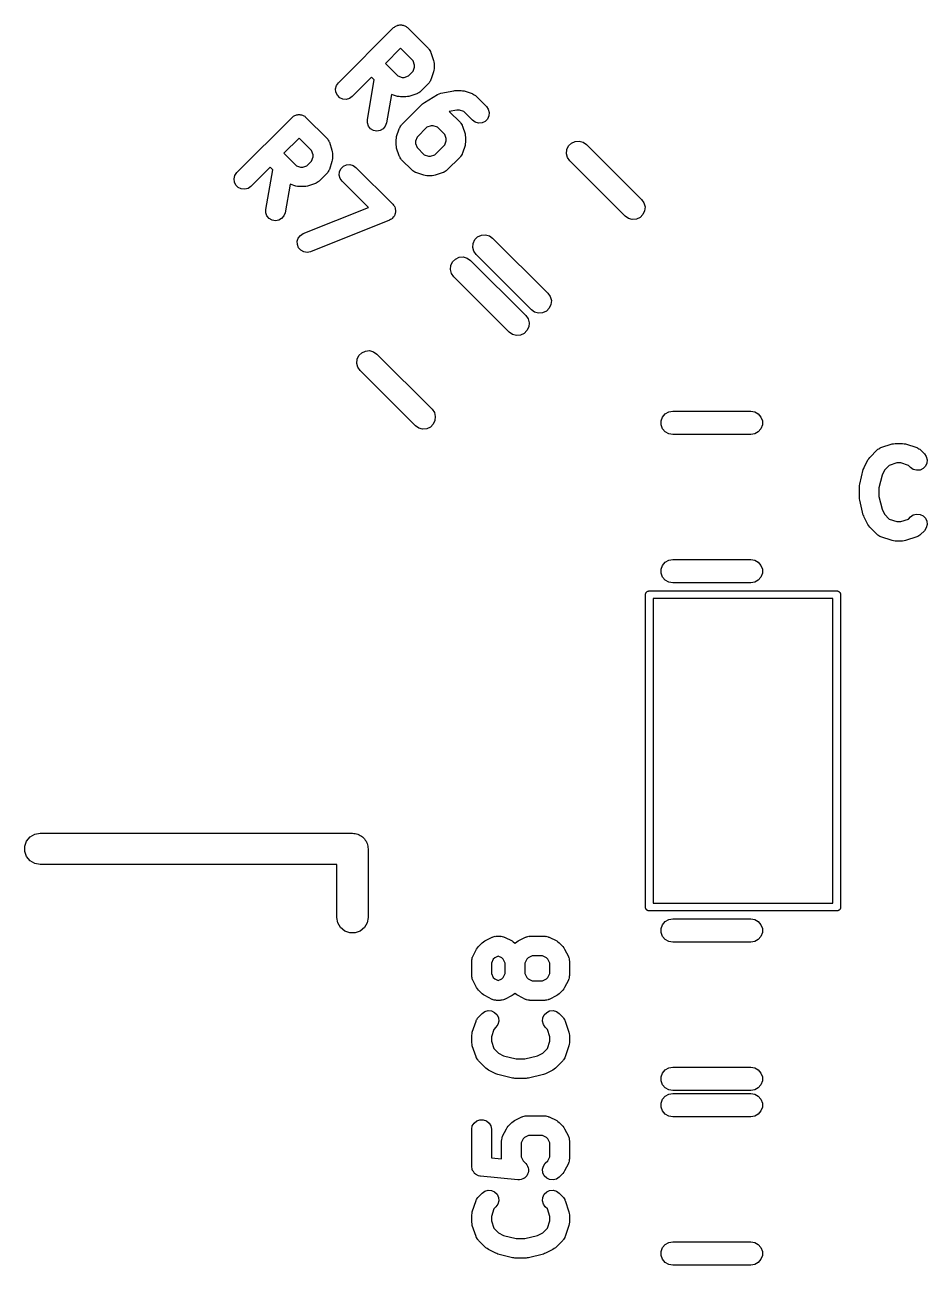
# Model space of a CAD drawing. Extents: x 133.5 to 186.6, y -127.2 to -72.7.
# Drawn here: x 151.3 to 157.08, y -100.63 to -92.68 of the extents above; entities that cross this region are included whole.
import ezdxf

# ---------------------------------------------------------------- set-up
doc = ezdxf.new("R2010")
doc.units = 0
doc.header["$MEASUREMENT"] = 0
doc.layers.add('BLACK', color=7, linetype='CONTINUOUS')

msp = doc.modelspace()

# ---------------------------------------------------------------- linework, layer by layer
at = {"layer": 'Black'}
for p, q in [((153.672, -92.6942), (153.677, -92.6919)), ((153.677, -92.6919), (153.681, -92.6888)), ((153.681, -92.6888), (153.687, -92.6874)), ((153.687, -92.6874), (153.691, -92.6851)), ((153.691, -92.6851), (153.697, -92.6846)), ((153.697, -92.6846), (153.702, -92.6832)), ((153.702, -92.6832), (153.708, -92.6836)), ((153.708, -92.6836), (153.713, -92.6832)), ((153.713, -92.6832), (153.718, -92.6846)), ((153.718, -92.6846), (153.724, -92.6851)), ((153.724, -92.6851), (153.729, -92.6874)), ((153.729, -92.6874), (153.734, -92.6888)), ((153.734, -92.6888), (153.739, -92.6919)), ((153.739, -92.6919), (153.744, -92.6942)), ((153.31, -93.0548), (153.663, -92.7012)), ((153.663, -92.7012), (153.668, -92.6981)), ((153.668, -92.6981), (153.672, -92.6942)), ((153.744, -92.6942), (153.747, -92.6981)), ((153.747, -92.6981), (153.752, -92.7012)), ((153.752, -92.7012), (153.887, -92.8359)), ((153.708, -92.8338), (153.611, -92.9306)), ((153.788, -92.9139), (153.708, -92.8338)), ((153.887, -92.8359), (153.889, -92.8389)), ((153.889, -92.8389), (153.891, -92.8413)), ((153.891, -92.8413), (153.895, -92.8477)), ((153.895, -92.8477), (153.899, -92.8537)), ((153.611, -92.9306), (153.691, -93.0107)), ((153.797, -92.9408), (153.788, -92.9139)), ((153.899, -92.8537), (153.9, -92.8572)), ((153.9, -92.8572), (153.902, -92.8604)), ((153.902, -92.8604), (153.918, -92.9109)), ((153.918, -92.9109), (153.92, -92.9208)), ((153.92, -92.9208), (153.922, -92.9306)), ((153.922, -92.9306), (153.922, -92.9643)), ((153.758, -93.0107), (153.788, -92.981)), ((153.788, -92.981), (153.797, -92.9542)), ((153.797, -92.9542), (153.797, -92.9408)), ((153.918, -92.9841), (153.902, -93.0346)), ((153.92, -92.9741), (153.918, -92.9841)), ((153.922, -92.9643), (153.92, -92.9741)), ((153.292, -93.0935), (153.297, -93.0726)), ((153.297, -93.0726), (153.31, -93.0548)), ((153.522, -93.019), (153.398, -93.1432)), ((153.495, -93.2902), (153.539, -93.036)), ((153.539, -93.036), (153.522, -93.019)), ((153.691, -93.0107), (153.718, -93.0196)), ((153.718, -93.0196), (153.731, -93.0196)), ((153.731, -93.0196), (153.758, -93.0107)), ((153.887, -93.059), (153.836, -93.1095)), ((153.889, -93.056), (153.887, -93.059)), ((153.891, -93.0537), (153.889, -93.056)), ((153.895, -93.0472), (153.891, -93.0537)), ((153.899, -93.0412), (153.895, -93.0472)), ((153.9, -93.0377), (153.899, -93.0412)), ((153.902, -93.0346), (153.9, -93.0377)), ((153.294, -93.1152), (153.292, -93.0935)), ((153.303, -93.1348), (153.294, -93.1152)), ((153.318, -93.1502), (153.303, -93.1348)), ((153.338, -93.1594), (153.318, -93.1502)), ((153.36, -93.1612), (153.338, -93.1594)), ((153.381, -93.1556), (153.36, -93.1612)), ((153.398, -93.1432), (153.381, -93.1556)), ((153.65, -93.1288), (153.618, -93.3119)), ((153.688, -93.1414), (153.65, -93.1288)), ((153.698, -93.1429), (153.688, -93.1414)), ((153.708, -93.1446), (153.698, -93.1429)), ((153.741, -93.1446), (153.708, -93.1446)), ((153.751, -93.1429), (153.741, -93.1446)), ((153.761, -93.1414), (153.751, -93.1429)), ((153.812, -93.1246), (153.761, -93.1414)), ((153.815, -93.1229), (153.812, -93.1246)), ((153.818, -93.122), (153.815, -93.1229)), ((153.824, -93.1178), (153.818, -93.122)), ((153.831, -93.1143), (153.824, -93.1178)), ((153.833, -93.1116), (153.831, -93.1143)), ((153.836, -93.1095), (153.833, -93.1116)), ((153.861, -93.1801), (153.945, -93.1296)), ((153.945, -93.1296), (153.955, -93.1258)), ((153.955, -93.1258), (153.965, -93.1219)), ((153.965, -93.1219), (154.049, -93.105)), ((154.049, -93.105), (154.055, -93.1049)), ((154.055, -93.1049), (154.061, -93.1038)), ((154.061, -93.1038), (154.095, -93.1038)), ((154.095, -93.1038), (154.105, -93.1056)), ((154.105, -93.1056), (154.115, -93.107)), ((154.115, -93.107), (154.165, -93.1239)), ((154.165, -93.1239), (154.168, -93.1256)), ((154.168, -93.1256), (154.172, -93.1265)), ((154.172, -93.1265), (154.178, -93.1307)), ((154.178, -93.1307), (154.184, -93.1342)), ((154.184, -93.1342), (154.187, -93.1369)), ((154.187, -93.1369), (154.19, -93.139)), ((154.19, -93.139), (154.257, -93.2063)), ((153.714, -93.3242), (153.849, -93.1895)), ((153.849, -93.1895), (153.855, -93.1851)), ((153.855, -93.1851), (153.861, -93.1801)), ((154.067, -93.2288), (154.019, -93.2385)), ((154.019, -93.2385), (154.021, -93.24)), ((154.021, -93.24), (154.089, -93.3073)), ((154.085, -93.2288), (154.067, -93.2288)), ((154.112, -93.2378), (154.085, -93.2288)), ((154.169, -93.2947), (154.112, -93.2378)), ((154.257, -93.2063), (154.269, -93.2241)), ((154.269, -93.2241), (154.275, -93.2451)), ((154.275, -93.2451), (154.273, -93.2667)), ((152.66, -93.6298), (153.013, -93.2762)), ((153.013, -93.2762), (153.018, -93.2731)), ((153.018, -93.2731), (153.022, -93.2692)), ((153.022, -93.2692), (153.027, -93.2669)), ((153.027, -93.2669), (153.031, -93.2638)), ((153.031, -93.2638), (153.037, -93.2624)), ((153.037, -93.2624), (153.041, -93.2601)), ((153.041, -93.2601), (153.047, -93.2596)), ((153.047, -93.2596), (153.052, -93.2582)), ((153.052, -93.2582), (153.058, -93.2586)), ((153.058, -93.2586), (153.063, -93.2582)), ((153.063, -93.2582), (153.068, -93.2596)), ((153.068, -93.2596), (153.074, -93.2601)), ((153.074, -93.2601), (153.079, -93.2624)), ((153.079, -93.2624), (153.084, -93.2638)), ((153.084, -93.2638), (153.089, -93.2669)), ((153.089, -93.2669), (153.094, -93.2692)), ((153.094, -93.2692), (153.097, -93.2731)), ((153.097, -93.2731), (153.102, -93.2762)), ((153.102, -93.2762), (153.237, -93.4109)), ((153.495, -93.3119), (153.495, -93.2902)), ((153.502, -93.3323), (153.495, -93.3119)), ((153.618, -93.3119), (153.61, -93.3323)), ((153.709, -93.3295), (153.712, -93.3271)), ((153.712, -93.3271), (153.714, -93.3242)), ((154.089, -93.3073), (154.091, -93.3103)), ((154.091, -93.3103), (154.093, -93.3127)), ((154.093, -93.3127), (154.097, -93.3191)), ((154.097, -93.3191), (154.101, -93.3251)), ((154.101, -93.3251), (154.102, -93.3286)), ((154.186, -93.3072), (154.169, -93.2947)), ((154.207, -93.3128), (154.186, -93.3072)), ((154.229, -93.3109), (154.207, -93.3128)), ((154.249, -93.3017), (154.229, -93.3109)), ((154.264, -93.2864), (154.249, -93.3017)), ((154.273, -93.2667), (154.264, -93.2864)), ((153.516, -93.3489), (153.502, -93.3323)), ((153.535, -93.3597), (153.516, -93.3489)), ((153.556, -93.3635), (153.535, -93.3597)), ((153.578, -93.3597), (153.556, -93.3635)), ((153.596, -93.3489), (153.578, -93.3597)), ((153.61, -93.3323), (153.596, -93.3489)), ((153.681, -93.409), (153.682, -93.3991)), ((153.682, -93.3991), (153.699, -93.3486)), ((153.699, -93.3486), (153.701, -93.3454)), ((153.701, -93.3454), (153.702, -93.3419)), ((153.702, -93.3419), (153.706, -93.3359)), ((153.706, -93.3359), (153.709, -93.3295)), ((153.813, -93.4021), (153.804, -93.429)), ((153.876, -93.3388), (153.813, -93.4021)), ((153.903, -93.3298), (153.876, -93.3388)), ((153.916, -93.3298), (153.903, -93.3298)), ((153.943, -93.3388), (153.916, -93.3298)), ((153.99, -93.3853), (153.943, -93.3388)), ((153.999, -93.4122), (153.99, -93.3853)), ((154.102, -93.3286), (154.104, -93.3318)), ((154.104, -93.3318), (154.121, -93.3823)), ((154.121, -93.3823), (154.122, -93.3922)), ((154.122, -93.3922), (154.124, -93.402)), ((154.124, -93.402), (154.124, -93.4357)), ((153.058, -93.4088), (152.961, -93.5056)), ((153.138, -93.4889), (153.058, -93.4088)), ((153.237, -93.4109), (153.239, -93.4139)), ((153.239, -93.4139), (153.241, -93.4163)), ((153.241, -93.4163), (153.245, -93.4227)), ((153.245, -93.4227), (153.249, -93.4287)), ((153.249, -93.4287), (153.25, -93.4322)), ((153.25, -93.4322), (153.252, -93.4354)), ((153.252, -93.4354), (153.268, -93.4859)), ((153.268, -93.4859), (153.27, -93.4958)), ((153.679, -93.4189), (153.681, -93.409)), ((153.679, -93.4525), (153.679, -93.4189)), ((153.681, -93.4624), (153.679, -93.4525)), ((153.682, -93.4723), (153.681, -93.4624)), ((153.699, -93.5228), (153.682, -93.4723)), ((153.804, -93.429), (153.804, -93.4424)), ((153.804, -93.4424), (153.813, -93.4693)), ((153.813, -93.4693), (153.859, -93.5158)), ((153.926, -93.5158), (153.99, -93.4524)), ((153.99, -93.4524), (153.999, -93.4256)), ((153.999, -93.4256), (153.999, -93.4122)), ((154.121, -93.4555), (154.104, -93.506)), ((154.122, -93.4456), (154.121, -93.4555)), ((154.124, -93.4357), (154.122, -93.4456)), ((154.77, -93.5085), (154.772, -93.4826)), ((154.772, -93.4826), (154.783, -93.459)), ((154.783, -93.459), (154.801, -93.4406)), ((154.801, -93.4406), (154.825, -93.4295)), ((154.825, -93.4295), (154.851, -93.4273)), ((154.851, -93.4273), (154.876, -93.434)), ((154.876, -93.434), (154.897, -93.449)), ((154.897, -93.449), (155.251, -93.8025)), ((152.961, -93.5056), (153.041, -93.5857)), ((153.108, -93.5857), (153.138, -93.556)), ((153.147, -93.5158), (153.138, -93.4889)), ((153.138, -93.556), (153.147, -93.5292)), ((153.147, -93.5292), (153.147, -93.5158)), ((153.268, -93.5591), (153.252, -93.6096)), ((153.27, -93.5491), (153.268, -93.5591)), ((153.27, -93.4958), (153.272, -93.5056)), ((153.272, -93.5393), (153.27, -93.5491)), ((153.272, -93.5056), (153.272, -93.5393)), ((153.701, -93.526), (153.699, -93.5228)), ((153.702, -93.5295), (153.701, -93.526)), ((153.706, -93.5355), (153.702, -93.5295)), ((153.709, -93.5419), (153.706, -93.5355)), ((153.712, -93.5443), (153.709, -93.5419)), ((153.714, -93.5472), (153.712, -93.5443)), ((153.781, -93.6146), (153.714, -93.5472)), ((153.859, -93.5158), (153.886, -93.5247)), ((153.886, -93.5247), (153.9, -93.5247)), ((153.9, -93.5247), (153.926, -93.5158)), ((154.089, -93.5304), (154.004, -93.6146)), ((154.091, -93.5275), (154.089, -93.5304)), ((154.093, -93.5251), (154.091, -93.5275)), ((154.097, -93.5186), (154.093, -93.5251)), ((154.101, -93.5126), (154.097, -93.5186)), ((154.102, -93.5091), (154.101, -93.5126)), ((154.104, -93.506), (154.102, -93.5091)), ((154.776, -93.5337), (154.77, -93.5085)), ((154.791, -93.555), (154.776, -93.5337)), ((155.145, -93.9086), (154.791, -93.555)), ((152.647, -93.6476), (152.66, -93.6298)), ((152.872, -93.594), (152.748, -93.7182)), ((152.845, -93.8652), (152.889, -93.611)), ((152.889, -93.611), (152.872, -93.594)), ((153.041, -93.5857), (153.068, -93.5946)), ((153.068, -93.5946), (153.081, -93.5946)), ((153.081, -93.5946), (153.108, -93.5857)), ((153.237, -93.634), (153.186, -93.6845)), ((153.239, -93.631), (153.237, -93.634)), ((153.241, -93.6287), (153.239, -93.631)), ((153.245, -93.6222), (153.241, -93.6287)), ((153.249, -93.6162), (153.245, -93.6222)), ((153.25, -93.6127), (153.249, -93.6162)), ((153.252, -93.6096), (153.25, -93.6127)), ((153.315, -93.6458), (153.317, -93.6241)), ((153.317, -93.6241), (153.326, -93.6045)), ((153.326, -93.6045), (153.342, -93.5891)), ((153.342, -93.5891), (153.361, -93.5799)), ((153.361, -93.5799), (153.383, -93.5781)), ((153.383, -93.5781), (153.404, -93.5837)), ((153.404, -93.5837), (153.422, -93.5961)), ((153.422, -93.5961), (153.657, -93.8318)), ((153.784, -93.6166), (153.781, -93.6146)), ((153.787, -93.6193), (153.784, -93.6166)), ((153.793, -93.6228), (153.787, -93.6193)), ((153.799, -93.627), (153.793, -93.6228)), ((153.803, -93.628), (153.799, -93.627)), ((153.806, -93.6297), (153.803, -93.628)), ((153.856, -93.6465), (153.806, -93.6297)), ((153.98, -93.6297), (153.929, -93.6465)), ((153.983, -93.628), (153.98, -93.6297)), ((153.987, -93.627), (153.983, -93.628)), ((153.993, -93.6228), (153.987, -93.627)), ((153.999, -93.6193), (153.993, -93.6228)), ((154.001, -93.6166), (153.999, -93.6193)), ((154.004, -93.6146), (154.001, -93.6166)), ((152.642, -93.6685), (152.647, -93.6476)), ((152.644, -93.6902), (152.642, -93.6685)), ((152.653, -93.7098), (152.644, -93.6902)), ((152.668, -93.7252), (152.653, -93.7098)), ((152.748, -93.7182), (152.731, -93.7306)), ((153, -93.7038), (152.968, -93.8869)), ((153.038, -93.7164), (153, -93.7038)), ((153.048, -93.7179), (153.038, -93.7164)), ((153.058, -93.7196), (153.048, -93.7179)), ((153.091, -93.7196), (153.058, -93.7196)), ((153.101, -93.7179), (153.091, -93.7196)), ((153.111, -93.7164), (153.101, -93.7179)), ((153.162, -93.6996), (153.111, -93.7164)), ((153.165, -93.6979), (153.162, -93.6996)), ((153.168, -93.697), (153.165, -93.6979)), ((153.174, -93.6928), (153.168, -93.697)), ((153.181, -93.6893), (153.174, -93.6928)), ((153.183, -93.6866), (153.181, -93.6893)), ((153.186, -93.6845), (153.183, -93.6866)), ((153.321, -93.6667), (153.315, -93.6458)), ((153.333, -93.6845), (153.321, -93.6667)), ((153.502, -93.8532), (153.333, -93.6845)), ((153.866, -93.648), (153.856, -93.6465)), ((153.876, -93.6497), (153.866, -93.648)), ((153.91, -93.6497), (153.876, -93.6497)), ((153.92, -93.648), (153.91, -93.6497)), ((153.929, -93.6465), (153.92, -93.648)), ((152.688, -93.7344), (152.668, -93.7252)), ((152.71, -93.7362), (152.688, -93.7344)), ((152.731, -93.7306), (152.71, -93.7362)), ((155.251, -93.8025), (155.266, -93.8238)), ((152.845, -93.8869), (152.845, -93.8652)), ((153.085, -94.02), (153.502, -93.8532)), ((153.657, -93.8318), (153.662, -93.8377)), ((153.662, -93.8377), (153.666, -93.8431)), ((153.666, -93.8431), (153.668, -93.8465)), ((153.668, -93.8465), (153.67, -93.8496)), ((153.67, -93.8496), (153.672, -93.8566)), ((153.672, -93.8566), (153.674, -93.8632)), ((153.674, -93.8632), (153.675, -93.867)), ((153.675, -93.867), (153.676, -93.8706)), ((153.676, -93.8706), (153.675, -93.8777)), ((153.675, -93.8777), (153.675, -93.8849)), ((155.27, -93.875), (155.259, -93.8986)), ((155.266, -93.8238), (155.273, -93.849)), ((155.273, -93.849), (155.27, -93.875)), ((152.852, -93.9073), (152.845, -93.8869)), ((152.866, -93.9239), (152.852, -93.9073)), ((152.885, -93.9347), (152.866, -93.9239)), ((152.906, -93.9385), (152.885, -93.9347)), ((152.928, -93.9347), (152.906, -93.9385)), ((152.946, -93.9239), (152.928, -93.9347)), ((152.96, -93.9073), (152.946, -93.9239)), ((152.968, -93.8869), (152.96, -93.9073)), ((153.636, -93.934), (153.131, -94.1361)), ((153.643, -93.9303), (153.636, -93.934)), ((153.649, -93.9272), (153.643, -93.9303)), ((153.652, -93.9246), (153.649, -93.9272)), ((153.655, -93.9226), (153.652, -93.9246)), ((153.659, -93.9169), (153.655, -93.9226)), ((153.664, -93.9119), (153.659, -93.9169)), ((153.666, -93.9085), (153.664, -93.9119)), ((153.668, -93.9055), (153.666, -93.9085)), ((153.671, -93.8987), (153.668, -93.9055)), ((153.674, -93.8922), (153.671, -93.8987)), ((153.675, -93.8849), (153.674, -93.8885)), ((153.674, -93.8885), (153.674, -93.8922)), ((155.166, -93.9235), (155.145, -93.9086)), ((155.191, -93.9303), (155.166, -93.9235)), ((155.217, -93.928), (155.191, -93.9303)), ((155.241, -93.917), (155.217, -93.928)), ((155.259, -93.8986), (155.241, -93.917)), ((153.053, -94.0485), (153.067, -94.0315)), ((153.067, -94.0315), (153.085, -94.02)), ((154.183, -94.059), (154.201, -94.0406)), ((154.201, -94.0406), (154.225, -94.0295)), ((154.225, -94.0295), (154.251, -94.0273)), ((154.251, -94.0273), (154.276, -94.034)), ((154.276, -94.034), (154.297, -94.049)), ((153.046, -94.0691), (153.053, -94.0485)), ((153.047, -94.0908), (153.046, -94.0691)), ((153.055, -94.111), (153.047, -94.0908)), ((153.07, -94.1272), (153.055, -94.111)), ((154.17, -94.1085), (154.172, -94.0826)), ((154.176, -94.1337), (154.17, -94.1085)), ((154.172, -94.0826), (154.183, -94.059)), ((154.297, -94.049), (154.651, -94.4025)), ((153.089, -94.1374), (153.07, -94.1272)), ((153.11, -94.1405), (153.089, -94.1374)), ((153.131, -94.1361), (153.11, -94.1405)), ((154.03, -94.225), (154.041, -94.2014)), ((154.041, -94.2014), (154.059, -94.183)), ((154.059, -94.183), (154.083, -94.172)), ((154.083, -94.172), (154.109, -94.1697)), ((154.109, -94.1697), (154.134, -94.1765)), ((154.134, -94.1765), (154.155, -94.1914)), ((154.155, -94.1914), (154.509, -94.545)), ((154.191, -94.155), (154.176, -94.1337)), ((154.545, -94.5086), (154.191, -94.155)), ((154.027, -94.251), (154.03, -94.225)), ((154.034, -94.2762), (154.027, -94.251)), ((154.049, -94.2975), (154.034, -94.2762)), ((154.403, -94.651), (154.049, -94.2975)), ((154.651, -94.4025), (154.666, -94.4239)), ((154.666, -94.4239), (154.673, -94.449)), ((154.566, -94.5235), (154.545, -94.5086)), ((154.641, -94.517), (154.617, -94.528)), ((154.659, -94.4986), (154.641, -94.517)), ((154.67, -94.475), (154.659, -94.4986)), ((154.673, -94.449), (154.67, -94.475)), ((154.509, -94.545), (154.524, -94.5663)), ((154.524, -94.5663), (154.53, -94.5915)), ((154.53, -94.5915), (154.528, -94.6174)), ((154.591, -94.5303), (154.566, -94.5235)), ((154.617, -94.528), (154.591, -94.5303)), ((154.424, -94.666), (154.403, -94.651)), ((154.449, -94.6727), (154.424, -94.666)), ((154.475, -94.6705), (154.449, -94.6727)), ((154.499, -94.6594), (154.475, -94.6705)), ((154.517, -94.641), (154.499, -94.6594)), ((154.528, -94.6174), (154.517, -94.641)), ((153.427, -94.851), (153.43, -94.825)), ((153.43, -94.825), (153.441, -94.8014)), ((153.441, -94.8014), (153.459, -94.783)), ((153.459, -94.783), (153.483, -94.772)), ((153.483, -94.772), (153.509, -94.7697)), ((153.509, -94.7697), (153.534, -94.7765)), ((153.534, -94.7765), (153.555, -94.7914)), ((153.555, -94.7914), (153.909, -95.145)), ((153.434, -94.8761), (153.427, -94.851)), ((153.449, -94.8975), (153.434, -94.8761)), ((153.803, -95.251), (153.449, -94.8975)), ((153.909, -95.145), (153.924, -95.1663)), ((153.928, -95.2174), (153.917, -95.241)), ((153.924, -95.1663), (153.93, -95.1915)), ((153.93, -95.1915), (153.928, -95.2174)), ((155.376, -95.2192), (155.385, -95.1947)), ((155.376, -95.2452), (155.376, -95.2192)), ((155.385, -95.1947), (155.402, -95.1747)), ((155.402, -95.1747), (155.424, -95.1617)), ((155.424, -95.1617), (155.45, -95.1572)), ((155.45, -95.1572), (155.95, -95.1572)), ((155.95, -95.1572), (155.976, -95.1617)), ((155.976, -95.1617), (155.998, -95.1747)), ((155.998, -95.1747), (156.015, -95.1947)), ((156.015, -95.1947), (156.024, -95.2192)), ((156.024, -95.2192), (156.024, -95.2452)), ((153.824, -95.266), (153.803, -95.251)), ((153.849, -95.2727), (153.824, -95.266)), ((153.875, -95.2705), (153.849, -95.2727)), ((153.899, -95.2594), (153.875, -95.2705)), ((153.917, -95.241), (153.899, -95.2594)), ((155.385, -95.2697), (155.376, -95.2452)), ((155.402, -95.2897), (155.385, -95.2697)), ((155.424, -95.3027), (155.402, -95.2897)), ((155.45, -95.3072), (155.424, -95.3027)), ((155.95, -95.3072), (155.45, -95.3072)), ((155.976, -95.3027), (155.95, -95.3072)), ((155.998, -95.2897), (155.976, -95.3027)), ((156.015, -95.2697), (155.998, -95.2897)), ((156.024, -95.2452), (156.015, -95.2697)), ((156.776, -95.3934), (156.779, -95.3924)), ((156.779, -95.3924), (156.783, -95.3907)), ((156.783, -95.3907), (156.854, -95.3669)), ((156.854, -95.3669), (156.864, -95.3654)), ((156.864, -95.3654), (156.874, -95.3637)), ((156.874, -95.3637), (156.921, -95.3637)), ((156.921, -95.3637), (156.931, -95.3654)), ((156.931, -95.3654), (156.941, -95.3669)), ((156.941, -95.3669), (157.013, -95.3907)), ((157.013, -95.3907), (157.016, -95.3924)), ((157.016, -95.3924), (157.019, -95.3934)), ((156.675, -95.5173), (156.699, -95.4697)), ((156.699, -95.4697), (156.705, -95.4616)), ((156.705, -95.4616), (156.711, -95.4534)), ((156.711, -95.4534), (156.758, -95.4058)), ((156.758, -95.4058), (156.761, -95.4037)), ((156.761, -95.4037), (156.764, -95.401)), ((156.764, -95.401), (156.77, -95.3976)), ((156.77, -95.3976), (156.776, -95.3934)), ((157.019, -95.3934), (157.025, -95.3976)), ((157.025, -95.3976), (157.032, -95.401)), ((157.032, -95.401), (157.034, -95.4037)), ((157.034, -95.4037), (157.037, -95.4058)), ((157.037, -95.4058), (157.061, -95.4296)), ((157.061, -95.4296), (157.073, -95.4474)), ((157.073, -95.4474), (157.079, -95.4684)), ((157.079, -95.4684), (157.077, -95.49)), ((156.647, -95.6253), (156.67, -95.5301)), ((156.67, -95.5301), (156.673, -95.5238)), ((156.673, -95.5238), (156.675, -95.5173)), ((156.806, -95.5346), (156.79, -95.5671)), ((156.836, -95.5046), (156.806, -95.5346)), ((156.884, -95.4887), (156.836, -95.5046)), ((156.911, -95.4887), (156.884, -95.4887)), ((156.959, -95.5046), (156.911, -95.4887)), ((156.972, -95.518), (156.959, -95.5046)), ((156.99, -95.5305), (156.972, -95.518)), ((157.011, -95.5361), (156.99, -95.5305)), ((157.033, -95.5342), (157.011, -95.5361)), ((157.053, -95.525), (157.033, -95.5342)), ((157.068, -95.5097), (157.053, -95.525)), ((157.077, -95.49), (157.068, -95.5097)), ((156.646, -95.6329), (156.647, -95.6253)), ((156.79, -95.5671), (156.77, -95.6482)), ((156.645, -95.6405), (156.646, -95.6329)), ((156.645, -95.7119), (156.645, -95.6405)), ((156.77, -95.6482), (156.77, -95.7042)), ((156.77, -95.7042), (156.79, -95.7853)), ((156.646, -95.7194), (156.645, -95.7119)), ((156.647, -95.7271), (156.646, -95.7194)), ((156.67, -95.8223), (156.647, -95.7271)), ((156.79, -95.7853), (156.806, -95.8177)), ((156.673, -95.8285), (156.67, -95.8223)), ((156.675, -95.8351), (156.673, -95.8285)), ((156.699, -95.8827), (156.675, -95.8351)), ((156.806, -95.8177), (156.836, -95.8478)), ((156.836, -95.8478), (156.884, -95.8637)), ((156.884, -95.8637), (156.911, -95.8637)), ((156.911, -95.8637), (156.959, -95.8478)), ((156.959, -95.8478), (156.972, -95.8344)), ((156.972, -95.8344), (156.99, -95.8219)), ((156.99, -95.8219), (157.011, -95.8163)), ((157.011, -95.8163), (157.033, -95.8182)), ((157.033, -95.8182), (157.053, -95.8274)), ((157.053, -95.8274), (157.068, -95.8427)), ((157.068, -95.8427), (157.077, -95.8624)), ((157.077, -95.8624), (157.079, -95.884)), ((156.705, -95.8908), (156.699, -95.8827)), ((156.711, -95.899), (156.705, -95.8908)), ((156.758, -95.9466), (156.711, -95.899)), ((156.761, -95.9486), (156.758, -95.9466)), ((156.764, -95.9513), (156.761, -95.9486)), ((157.034, -95.9486), (157.032, -95.9513)), ((157.037, -95.9466), (157.034, -95.9486)), ((157.061, -95.9228), (157.037, -95.9466)), ((157.073, -95.905), (157.061, -95.9228)), ((157.079, -95.884), (157.073, -95.905)), ((156.77, -95.9548), (156.764, -95.9513)), ((156.776, -95.959), (156.77, -95.9548)), ((156.779, -95.96), (156.776, -95.959)), ((156.783, -95.9617), (156.779, -95.96)), ((156.854, -95.9855), (156.783, -95.9617)), ((156.864, -95.987), (156.854, -95.9855)), ((156.874, -95.9887), (156.864, -95.987)), ((156.921, -95.9887), (156.874, -95.9887)), ((156.931, -95.987), (156.921, -95.9887)), ((156.941, -95.9855), (156.931, -95.987)), ((157.013, -95.9617), (156.941, -95.9855)), ((157.016, -95.96), (157.013, -95.9617)), ((157.019, -95.959), (157.016, -95.96)), ((157.025, -95.9548), (157.019, -95.959)), ((157.032, -95.9513), (157.025, -95.9548)), ((155.424, -96.1117), (155.45, -96.1072)), ((155.45, -96.1072), (155.95, -96.1072)), ((155.95, -96.1072), (155.976, -96.1117)), ((155.376, -96.1692), (155.385, -96.1447)), ((155.376, -96.1952), (155.376, -96.1692)), ((155.385, -96.1447), (155.402, -96.1247)), ((155.402, -96.1247), (155.424, -96.1117)), ((155.976, -96.1117), (155.998, -96.1247)), ((155.998, -96.1247), (156.015, -96.1447)), ((156.015, -96.1447), (156.024, -96.1692)), ((156.024, -96.1692), (156.024, -96.1952)), ((155.385, -96.2197), (155.376, -96.1952)), ((155.402, -96.2397), (155.385, -96.2197)), ((155.424, -96.2527), (155.402, -96.2397)), ((155.45, -96.2572), (155.424, -96.2527)), ((155.95, -96.2572), (155.45, -96.2572)), ((155.976, -96.2527), (155.95, -96.2572)), ((155.998, -96.2397), (155.976, -96.2527)), ((156.015, -96.2197), (155.998, -96.2397)), ((156.024, -96.1952), (156.015, -96.2197)), ((155.275, -96.3285), (155.276, -96.3264)), ((155.275, -96.3306), (155.275, -96.3285)), ((155.275, -96.3328), (155.275, -96.3306)), ((155.275, -98.3328), (155.275, -96.3328)), ((155.276, -96.3264), (155.277, -96.3242)), ((155.277, -96.3242), (155.278, -96.3224)), ((155.278, -96.3203), (155.28, -96.3186)), ((155.278, -96.3224), (155.278, -96.3203)), ((155.28, -96.3186), (155.281, -96.3167)), ((155.281, -96.3167), (155.283, -96.3153)), ((155.283, -96.3153), (155.284, -96.3136)), ((155.284, -96.3136), (155.286, -96.3126)), ((155.286, -96.3126), (155.287, -96.3111)), ((155.287, -96.3111), (155.29, -96.3104)), ((155.29, -96.3104), (155.291, -96.3093)), ((155.291, -96.3093), (155.294, -96.3089)), ((155.294, -96.3089), (155.296, -96.3082)), ((155.296, -96.3082), (155.298, -96.3082)), ((155.298, -96.3082), (155.3, -96.3078)), ((155.3, -96.3078), (156.5, -96.3078)), ((156.5, -96.3078), (156.502, -96.3082)), ((156.502, -96.3082), (156.504, -96.3082)), ((156.504, -96.3082), (156.506, -96.3089)), ((156.506, -96.3089), (156.509, -96.3093)), ((156.509, -96.3093), (156.51, -96.3104)), ((156.51, -96.3104), (156.512, -96.3111)), ((156.512, -96.3111), (156.514, -96.3126)), ((156.514, -96.3126), (156.516, -96.3136)), ((156.516, -96.3136), (156.517, -96.3153)), ((156.517, -96.3153), (156.519, -96.3167)), ((156.519, -96.3167), (156.52, -96.3186)), ((156.52, -96.3186), (156.522, -96.3203)), ((156.522, -96.3203), (156.522, -96.3224)), ((156.522, -96.3224), (156.523, -96.3242)), ((156.523, -96.3242), (156.524, -96.3264)), ((156.524, -96.3264), (156.525, -96.3285)), ((156.525, -96.3285), (156.525, -96.3306)), ((156.525, -96.3306), (156.525, -96.3328)), ((156.525, -96.3328), (156.525, -98.3328)), ((155.325, -96.3578), (155.325, -98.3078)), ((156.475, -96.3578), (155.325, -96.3578)), ((156.475, -98.3078), (156.475, -96.3578)), ((151.302, -97.9426), (151.313, -97.91)), ((151.313, -97.91), (151.336, -97.8834)), ((151.336, -97.8834), (151.366, -97.866)), ((151.366, -97.866), (151.4, -97.86)), ((151.4, -97.86), (153.4, -97.86)), ((153.4, -97.86), (153.409, -97.8615)), ((153.409, -97.8615), (153.417, -97.8615)), ((153.417, -97.8615), (153.426, -97.8645)), ((153.426, -97.8645), (153.434, -97.866)), ((153.434, -97.866), (153.442, -97.8704)), ((153.442, -97.8704), (153.45, -97.8734)), ((153.45, -97.8734), (153.457, -97.879)), ((153.457, -97.879), (153.464, -97.8834)), ((153.464, -97.8834), (153.47, -97.8901)), ((153.47, -97.8901), (153.477, -97.8957)), ((153.477, -97.8957), (153.481, -97.9033)), ((153.481, -97.9033), (153.487, -97.91)), ((153.487, -97.91), (153.49, -97.9182)), ((153.49, -97.9182), (153.494, -97.9258)), ((153.494, -97.9258), (153.495, -97.9344)), ((153.495, -97.9344), (153.498, -97.9426)), ((151.302, -97.9774), (151.302, -97.9426)), ((151.313, -98.01), (151.302, -97.9774)), ((151.336, -98.0366), (151.313, -98.01)), ((153.498, -97.9426), (153.498, -97.9514)), ((153.498, -97.9514), (153.5, -97.96)), ((153.5, -97.96), (153.5, -98.4)), ((151.366, -98.054), (151.336, -98.0366)), ((151.4, -98.06), (151.366, -98.054)), ((153.3, -98.06), (151.4, -98.06)), ((153.3, -98.4), (153.3, -98.06)), ((155.325, -98.3078), (156.475, -98.3078)), ((153.306, -98.4342), (153.3, -98.4)), ((153.5, -98.4), (153.494, -98.4342)), ((155.275, -98.335), (155.275, -98.3328)), ((155.275, -98.3371), (155.275, -98.335)), ((155.276, -98.3392), (155.275, -98.3371)), ((155.277, -98.3414), (155.276, -98.3392)), ((155.278, -98.3432), (155.277, -98.3414)), ((155.278, -98.3453), (155.278, -98.3432)), ((155.28, -98.347), (155.278, -98.3453)), ((155.281, -98.3489), (155.28, -98.347)), ((155.283, -98.3503), (155.281, -98.3489)), ((155.284, -98.352), (155.283, -98.3503)), ((155.286, -98.353), (155.284, -98.352)), ((155.287, -98.3545), (155.286, -98.353)), ((155.29, -98.3552), (155.287, -98.3545)), ((155.291, -98.3563), (155.29, -98.3552)), ((155.294, -98.3567), (155.291, -98.3563)), ((155.296, -98.3574), (155.294, -98.3567)), ((155.298, -98.3574), (155.296, -98.3574)), ((155.3, -98.3578), (155.298, -98.3574)), ((156.5, -98.3578), (155.3, -98.3578)), ((155.424, -98.4129), (155.45, -98.4084)), ((155.45, -98.4084), (155.95, -98.4084)), ((155.95, -98.4084), (155.976, -98.4129)), ((156.502, -98.3574), (156.5, -98.3578)), ((156.504, -98.3574), (156.502, -98.3574)), ((156.506, -98.3567), (156.504, -98.3574)), ((156.509, -98.3563), (156.506, -98.3567)), ((156.51, -98.3552), (156.509, -98.3563)), ((156.512, -98.3545), (156.51, -98.3552)), ((156.514, -98.353), (156.512, -98.3545)), ((156.516, -98.352), (156.514, -98.353)), ((156.517, -98.3503), (156.516, -98.352)), ((156.519, -98.3489), (156.517, -98.3503)), ((156.52, -98.347), (156.519, -98.3489)), ((156.522, -98.3453), (156.52, -98.347)), ((156.523, -98.3414), (156.522, -98.3432)), ((156.522, -98.3432), (156.522, -98.3453)), ((156.524, -98.3392), (156.523, -98.3414)), ((156.525, -98.3371), (156.524, -98.3392)), ((156.525, -98.3328), (156.525, -98.335)), ((156.525, -98.335), (156.525, -98.3371)), ((153.323, -98.4643), (153.306, -98.4342)), ((153.35, -98.4866), (153.323, -98.4643)), ((153.383, -98.4985), (153.35, -98.4866)), ((153.45, -98.4866), (153.417, -98.4985)), ((153.477, -98.4643), (153.45, -98.4866)), ((153.494, -98.4342), (153.477, -98.4643)), ((155.376, -98.4704), (155.385, -98.4459)), ((155.376, -98.4964), (155.376, -98.4704)), ((155.385, -98.4459), (155.402, -98.4259)), ((155.402, -98.4259), (155.424, -98.4129)), ((155.976, -98.4129), (155.998, -98.4259)), ((155.998, -98.4259), (156.015, -98.4459)), ((156.015, -98.4459), (156.024, -98.4704)), ((156.024, -98.4704), (156.024, -98.4964)), ((153.417, -98.4985), (153.383, -98.4985)), ((154.206, -98.5856), (154.23, -98.5618)), ((154.23, -98.5618), (154.238, -98.556)), ((154.238, -98.556), (154.246, -98.55)), ((154.246, -98.55), (154.293, -98.5262)), ((154.293, -98.5262), (154.297, -98.5252)), ((154.297, -98.5252), (154.3, -98.5234)), ((154.3, -98.5234), (154.307, -98.5221)), ((154.307, -98.5221), (154.314, -98.5201)), ((154.314, -98.5201), (154.318, -98.5203)), ((154.318, -98.5203), (154.321, -98.5196)), ((154.321, -98.5196), (154.345, -98.5196)), ((154.345, -98.5196), (154.349, -98.5203)), ((154.349, -98.5203), (154.352, -98.5201)), ((154.352, -98.5201), (154.359, -98.5221)), ((154.359, -98.5221), (154.367, -98.5234)), ((154.367, -98.5234), (154.37, -98.5252)), ((154.37, -98.5252), (154.373, -98.5262)), ((154.373, -98.5262), (154.421, -98.55)), ((154.421, -98.55), (154.429, -98.556)), ((154.429, -98.556), (154.437, -98.5618)), ((154.437, -98.5618), (154.44, -98.5652)), ((154.44, -98.5652), (154.444, -98.5618)), ((154.444, -98.5618), (154.452, -98.556)), ((154.452, -98.556), (154.46, -98.55)), ((154.46, -98.55), (154.508, -98.5262)), ((154.508, -98.5262), (154.511, -98.5252)), ((154.511, -98.5252), (154.514, -98.5234)), ((154.514, -98.5234), (154.522, -98.5221)), ((154.522, -98.5221), (154.529, -98.5201)), ((154.529, -98.5201), (154.532, -98.5203)), ((154.532, -98.5203), (154.536, -98.5196)), ((154.536, -98.5196), (154.631, -98.5196)), ((154.631, -98.5196), (154.635, -98.5203)), ((154.635, -98.5203), (154.638, -98.5201)), ((154.638, -98.5201), (154.645, -98.5221)), ((154.645, -98.5221), (154.652, -98.5234)), ((154.652, -98.5234), (154.655, -98.5252)), ((154.655, -98.5252), (154.659, -98.5262)), ((154.659, -98.5262), (154.707, -98.55)), ((154.707, -98.55), (154.715, -98.556)), ((154.715, -98.556), (154.723, -98.5618)), ((154.723, -98.5618), (154.747, -98.5856)), ((155.385, -98.5209), (155.376, -98.4964)), ((155.402, -98.5409), (155.385, -98.5209)), ((155.424, -98.5539), (155.402, -98.5409)), ((155.45, -98.5584), (155.424, -98.5539)), ((155.95, -98.5584), (155.45, -98.5584)), ((155.976, -98.5539), (155.95, -98.5584)), ((155.998, -98.5409), (155.976, -98.5539)), ((156.015, -98.5209), (155.998, -98.5409)), ((156.024, -98.4964), (156.015, -98.5209)), ((154.169, -98.6529), (154.17, -98.6494)), ((154.17, -98.6494), (154.194, -98.6018)), ((154.194, -98.6018), (154.2, -98.5938)), ((154.2, -98.5938), (154.206, -98.5856)), ((154.333, -98.6461), (154.311, -98.6573)), ((154.356, -98.6573), (154.333, -98.6461)), ((154.55, -98.6446), (154.525, -98.6573)), ((154.616, -98.6446), (154.55, -98.6446)), ((154.642, -98.6573), (154.616, -98.6446)), ((154.747, -98.5856), (154.752, -98.5938)), ((154.752, -98.5938), (154.758, -98.6018)), ((154.758, -98.6018), (154.782, -98.6494)), ((154.782, -98.6494), (154.783, -98.6529)), ((154.164, -98.6702), (154.166, -98.6632)), ((154.164, -98.6738), (154.164, -98.6702)), ((154.164, -98.6774), (154.164, -98.6738)), ((154.164, -98.7726), (154.164, -98.6774)), ((154.166, -98.6632), (154.167, -98.656)), ((154.167, -98.656), (154.169, -98.6529)), ((154.301, -98.6668), (154.289, -98.6921)), ((154.289, -98.6921), (154.289, -98.7579)), ((154.311, -98.6573), (154.301, -98.6668)), ((154.365, -98.6668), (154.356, -98.6573)), ((154.378, -98.6921), (154.365, -98.6668)), ((154.378, -98.7579), (154.378, -98.6921)), ((154.516, -98.6668), (154.503, -98.6921)), ((154.503, -98.6921), (154.503, -98.7579)), ((154.525, -98.6573), (154.516, -98.6668)), ((154.651, -98.6668), (154.642, -98.6573)), ((154.664, -98.6921), (154.651, -98.6668)), ((154.664, -98.7579), (154.664, -98.6921)), ((154.783, -98.6529), (154.785, -98.656)), ((154.785, -98.656), (154.786, -98.6632)), ((154.786, -98.6632), (154.788, -98.6702)), ((154.788, -98.6702), (154.788, -98.6738)), ((154.788, -98.6738), (154.789, -98.6774)), ((154.789, -98.6774), (154.789, -98.7726)), ((154.164, -98.7762), (154.164, -98.7726)), ((154.164, -98.7798), (154.164, -98.7762)), ((154.166, -98.7868), (154.164, -98.7798)), ((154.167, -98.794), (154.166, -98.7868)), ((154.169, -98.7971), (154.167, -98.794)), ((154.17, -98.8006), (154.169, -98.7971)), ((154.194, -98.8482), (154.17, -98.8006)), ((154.289, -98.7579), (154.301, -98.7832)), ((154.301, -98.7832), (154.311, -98.7927)), ((154.311, -98.7927), (154.333, -98.8039)), ((154.333, -98.8039), (154.356, -98.7927)), ((154.356, -98.7927), (154.365, -98.7832)), ((154.365, -98.7832), (154.378, -98.7579)), ((154.503, -98.7579), (154.516, -98.7832)), ((154.516, -98.7832), (154.525, -98.7927)), ((154.525, -98.7927), (154.55, -98.8054)), ((154.55, -98.8054), (154.616, -98.8054)), ((154.616, -98.8054), (154.642, -98.7927)), ((154.642, -98.7927), (154.651, -98.7832)), ((154.651, -98.7832), (154.664, -98.7579)), ((154.782, -98.8006), (154.758, -98.8482)), ((154.783, -98.7971), (154.782, -98.8006)), ((154.785, -98.794), (154.783, -98.7971)), ((154.786, -98.7868), (154.785, -98.794)), ((154.788, -98.7798), (154.786, -98.7868)), ((154.789, -98.7726), (154.788, -98.7762)), ((154.788, -98.7762), (154.788, -98.7798)), ((154.2, -98.8562), (154.194, -98.8482)), ((154.206, -98.8644), (154.2, -98.8562)), ((154.23, -98.8882), (154.206, -98.8644)), ((154.44, -98.8848), (154.437, -98.8882)), ((154.444, -98.8882), (154.44, -98.8848)), ((154.747, -98.8644), (154.723, -98.8882)), ((154.752, -98.8562), (154.747, -98.8644)), ((154.758, -98.8482), (154.752, -98.8562)), ((154.238, -98.894), (154.23, -98.8882)), ((154.246, -98.8999), (154.238, -98.894)), ((154.293, -98.9238), (154.246, -98.8999)), ((154.297, -98.9248), (154.293, -98.9238)), ((154.3, -98.9266), (154.297, -98.9248)), ((154.307, -98.9279), (154.3, -98.9266)), ((154.314, -98.9299), (154.307, -98.9279)), ((154.318, -98.9297), (154.314, -98.9299)), ((154.321, -98.9304), (154.318, -98.9297)), ((154.345, -98.9304), (154.321, -98.9304)), ((154.349, -98.9297), (154.345, -98.9304)), ((154.352, -98.9299), (154.349, -98.9297)), ((154.359, -98.9279), (154.352, -98.9299)), ((154.367, -98.9266), (154.359, -98.9279)), ((154.37, -98.9248), (154.367, -98.9266)), ((154.373, -98.9238), (154.37, -98.9248)), ((154.421, -98.8999), (154.373, -98.9238)), ((154.429, -98.894), (154.421, -98.8999)), ((154.437, -98.8882), (154.429, -98.894)), ((154.452, -98.894), (154.444, -98.8882)), ((154.46, -98.8999), (154.452, -98.894)), ((154.508, -98.9238), (154.46, -98.8999)), ((154.511, -98.9248), (154.508, -98.9238)), ((154.514, -98.9266), (154.511, -98.9248)), ((154.522, -98.9279), (154.514, -98.9266)), ((154.529, -98.9299), (154.522, -98.9279)), ((154.532, -98.9297), (154.529, -98.9299)), ((154.536, -98.9304), (154.532, -98.9297)), ((154.631, -98.9304), (154.536, -98.9304)), ((154.635, -98.9297), (154.631, -98.9304)), ((154.638, -98.9299), (154.635, -98.9297)), ((154.645, -98.9279), (154.638, -98.9299)), ((154.652, -98.9266), (154.645, -98.9279)), ((154.655, -98.9248), (154.652, -98.9266)), ((154.659, -98.9238), (154.655, -98.9248)), ((154.707, -98.8999), (154.659, -98.9238)), ((154.715, -98.894), (154.707, -98.8999)), ((154.723, -98.8882), (154.715, -98.894)), ((154.198, -99.0497), (154.201, -99.0433)), ((154.201, -99.0433), (154.204, -99.0409)), ((154.204, -99.0409), (154.206, -99.0379)), ((154.206, -99.0379), (154.23, -99.0141)), ((154.23, -99.0141), (154.247, -99.0017)), ((154.247, -99.0017), (154.268, -98.9961)), ((154.268, -98.9961), (154.29, -98.998)), ((154.29, -98.998), (154.31, -99.0071)), ((154.31, -99.0071), (154.325, -99.0225)), ((154.325, -99.0225), (154.334, -99.0422)), ((154.334, -99.0422), (154.336, -99.0638)), ((154.616, -99.0638), (154.618, -99.0422)), ((154.618, -99.0422), (154.627, -99.0225)), ((154.627, -99.0225), (154.643, -99.0071)), ((154.643, -99.0071), (154.662, -98.998)), ((154.662, -98.998), (154.684, -98.9961)), ((154.684, -98.9961), (154.705, -99.0017)), ((154.705, -99.0017), (154.723, -99.0141)), ((154.723, -99.0141), (154.747, -99.0379)), ((154.747, -99.0379), (154.749, -99.0409)), ((154.749, -99.0409), (154.751, -99.0433)), ((154.751, -99.0433), (154.755, -99.0497)), ((154.167, -99.1338), (154.191, -99.0624)), ((154.191, -99.0624), (154.192, -99.0592)), ((154.192, -99.0592), (154.193, -99.0557)), ((154.193, -99.0557), (154.198, -99.0497)), ((154.305, -99.1159), (154.289, -99.1637)), ((154.318, -99.1025), (154.305, -99.1159)), ((154.33, -99.0847), (154.318, -99.1025)), ((154.336, -99.0638), (154.33, -99.0847)), ((154.622, -99.0847), (154.616, -99.0638)), ((154.634, -99.1025), (154.622, -99.0847)), ((154.648, -99.1159), (154.634, -99.1025)), ((154.664, -99.1637), (154.648, -99.1159)), ((154.755, -99.0497), (154.759, -99.0557)), ((154.759, -99.0557), (154.76, -99.0592)), ((154.76, -99.0592), (154.762, -99.0624)), ((154.762, -99.0624), (154.785, -99.1338)), ((154.164, -99.1536), (154.165, -99.1437)), ((154.164, -99.2012), (154.164, -99.1536)), ((154.165, -99.211), (154.164, -99.2012)), ((154.165, -99.1437), (154.167, -99.1338)), ((154.289, -99.1637), (154.289, -99.191)), ((154.289, -99.191), (154.305, -99.2389)), ((154.648, -99.2389), (154.664, -99.191)), ((154.664, -99.191), (154.664, -99.1637)), ((154.785, -99.1338), (154.787, -99.1437)), ((154.787, -99.1437), (154.789, -99.1536)), ((154.789, -99.2012), (154.787, -99.211)), ((154.789, -99.1536), (154.789, -99.2012)), ((154.167, -99.221), (154.165, -99.211)), ((154.191, -99.2924), (154.167, -99.221)), ((154.305, -99.2389), (154.335, -99.2689)), ((154.335, -99.2689), (154.367, -99.2851)), ((154.585, -99.2851), (154.618, -99.2689)), ((154.618, -99.2689), (154.648, -99.2389)), ((154.785, -99.221), (154.762, -99.2924)), ((154.787, -99.211), (154.785, -99.221)), ((154.192, -99.2956), (154.191, -99.2924)), ((154.193, -99.299), (154.192, -99.2956)), ((154.198, -99.305), (154.193, -99.299)), ((154.201, -99.3115), (154.198, -99.305)), ((154.204, -99.3139), (154.201, -99.3115)), ((154.206, -99.3168), (154.204, -99.3139)), ((154.253, -99.3644), (154.206, -99.3168)), ((154.262, -99.3702), (154.253, -99.3644)), ((154.367, -99.2851), (154.448, -99.3054)), ((154.448, -99.3054), (154.504, -99.3054)), ((154.504, -99.3054), (154.585, -99.2851)), ((154.699, -99.3644), (154.691, -99.3702)), ((154.747, -99.3168), (154.699, -99.3644)), ((154.749, -99.3139), (154.747, -99.3168)), ((154.751, -99.3115), (154.749, -99.3139)), ((154.755, -99.305), (154.751, -99.3115)), ((154.759, -99.299), (154.755, -99.305)), ((154.76, -99.2956), (154.759, -99.299)), ((154.762, -99.2924), (154.76, -99.2956)), ((155.402, -99.3759), (155.424, -99.3629)), ((155.424, -99.3629), (155.45, -99.3584)), ((155.45, -99.3584), (155.95, -99.3584)), ((155.95, -99.3584), (155.976, -99.3629)), ((155.976, -99.3629), (155.998, -99.3759)), ((154.27, -99.3761), (154.262, -99.3702)), ((154.317, -99.3999), (154.27, -99.3761)), ((154.324, -99.4019), (154.317, -99.3999)), ((154.33, -99.4047), (154.324, -99.4019)), ((154.425, -99.4285), (154.33, -99.4047)), ((154.433, -99.429), (154.425, -99.4285)), ((154.44, -99.4304), (154.433, -99.429)), ((154.512, -99.4304), (154.44, -99.4304)), ((154.519, -99.429), (154.512, -99.4304)), ((154.527, -99.4285), (154.519, -99.429)), ((154.622, -99.4047), (154.527, -99.4285)), ((154.629, -99.4019), (154.622, -99.4047)), ((154.635, -99.3999), (154.629, -99.4019)), ((154.683, -99.3761), (154.635, -99.3999)), ((154.691, -99.3702), (154.683, -99.3761)), ((155.376, -99.4204), (155.385, -99.3959)), ((155.376, -99.4464), (155.376, -99.4204)), ((155.385, -99.3959), (155.402, -99.3759)), ((155.998, -99.3759), (156.015, -99.3959)), ((156.015, -99.3959), (156.024, -99.4204)), ((156.024, -99.4204), (156.024, -99.4464)), ((155.385, -99.4709), (155.376, -99.4464)), ((155.402, -99.4909), (155.385, -99.4709)), ((155.424, -99.5039), (155.402, -99.4909)), ((155.45, -99.5084), (155.424, -99.5039)), ((155.95, -99.5084), (155.45, -99.5084)), ((155.976, -99.5039), (155.95, -99.5084)), ((155.998, -99.4909), (155.976, -99.5039)), ((156.015, -99.4709), (155.998, -99.4909)), ((156.024, -99.4464), (156.015, -99.4709)), ((155.376, -99.588), (155.385, -99.5635)), ((155.376, -99.614), (155.376, -99.588)), ((155.385, -99.5635), (155.402, -99.5435)), ((155.402, -99.5435), (155.424, -99.5305)), ((155.424, -99.5305), (155.45, -99.526)), ((155.45, -99.526), (155.95, -99.526)), ((155.95, -99.526), (155.976, -99.5305)), ((155.976, -99.5305), (155.998, -99.5435)), ((155.998, -99.5435), (156.015, -99.5635)), ((156.015, -99.5635), (156.024, -99.588)), ((156.024, -99.588), (156.024, -99.614)), ((154.436, -99.7), (154.484, -99.6762)), ((154.484, -99.6762), (154.487, -99.6752)), ((154.487, -99.6752), (154.491, -99.6734)), ((154.491, -99.6734), (154.498, -99.6721)), ((154.498, -99.6721), (154.505, -99.6701)), ((154.505, -99.6701), (154.508, -99.6703)), ((154.508, -99.6703), (154.512, -99.6696)), ((154.512, -99.6696), (154.631, -99.6696)), ((154.631, -99.6696), (154.635, -99.6703)), ((154.635, -99.6703), (154.638, -99.6701)), ((154.638, -99.6701), (154.645, -99.6721)), ((154.645, -99.6721), (154.652, -99.6734)), ((154.652, -99.6734), (154.655, -99.6752)), ((154.655, -99.6752), (154.659, -99.6762)), ((154.659, -99.6762), (154.707, -99.7)), ((155.385, -99.6385), (155.376, -99.614)), ((155.402, -99.6585), (155.385, -99.6385)), ((155.424, -99.6715), (155.402, -99.6585)), ((155.45, -99.676), (155.424, -99.6715)), ((155.95, -99.676), (155.45, -99.676)), ((155.976, -99.6715), (155.95, -99.676)), ((155.998, -99.6585), (155.976, -99.6715)), ((156.015, -99.6385), (155.998, -99.6585)), ((156.024, -99.614), (156.015, -99.6385)), ((154.164, -99.756), (154.167, -99.7346)), ((154.164, -99.994), (154.164, -99.756)), ((154.167, -99.7346), (154.178, -99.7158)), ((154.178, -99.7158), (154.195, -99.7018)), ((154.195, -99.7018), (154.215, -99.6944)), ((154.215, -99.6944), (154.237, -99.6944)), ((154.237, -99.6944), (154.257, -99.7018)), ((154.257, -99.7018), (154.274, -99.7158)), ((154.274, -99.7158), (154.285, -99.7346)), ((154.285, -99.7346), (154.289, -99.756)), ((154.289, -99.756), (154.289, -99.9375)), ((154.361, -99.7994), (154.385, -99.7518)), ((154.385, -99.7518), (154.391, -99.7438)), ((154.391, -99.7438), (154.396, -99.7356)), ((154.396, -99.7356), (154.42, -99.7118)), ((154.42, -99.7118), (154.428, -99.706)), ((154.428, -99.706), (154.436, -99.7)), ((154.707, -99.7), (154.715, -99.706)), ((154.715, -99.706), (154.723, -99.7118)), ((154.723, -99.7118), (154.747, -99.7356)), ((154.747, -99.7356), (154.752, -99.7438)), ((154.752, -99.7438), (154.758, -99.7518)), ((154.758, -99.7518), (154.782, -99.7994)), ((154.354, -99.8274), (154.355, -99.8238)), ((154.354, -99.944), (154.354, -99.8274)), ((154.355, -99.8202), (154.357, -99.8132)), ((154.355, -99.8238), (154.355, -99.8202)), ((154.357, -99.8132), (154.358, -99.806)), ((154.358, -99.806), (154.36, -99.8029)), ((154.36, -99.8029), (154.361, -99.7994)), ((154.492, -99.8168), (154.479, -99.8421)), ((154.501, -99.8073), (154.492, -99.8168)), ((154.527, -99.7946), (154.501, -99.8073)), ((154.616, -99.7946), (154.527, -99.7946)), ((154.642, -99.8073), (154.616, -99.7946)), ((154.651, -99.8168), (154.642, -99.8073)), ((154.664, -99.8421), (154.651, -99.8168)), ((154.782, -99.7994), (154.783, -99.8029)), ((154.783, -99.8029), (154.785, -99.806)), ((154.785, -99.806), (154.786, -99.8132)), ((154.786, -99.8132), (154.788, -99.8202)), ((154.788, -99.8202), (154.788, -99.8238)), ((154.788, -99.8238), (154.789, -99.8274)), ((154.789, -99.8274), (154.789, -99.9464)), ((154.479, -99.8421), (154.479, -99.9317)), ((154.664, -99.9317), (154.664, -99.8421)), ((154.164, -99.9964), (154.164, -99.994)), ((154.164, -99.9987), (154.164, -99.9964)), ((154.166, -100.007), (154.164, -99.9987)), ((154.289, -99.9375), (154.354, -99.944)), ((154.479, -99.9317), (154.492, -99.957)), ((154.492, -99.957), (154.508, -99.9737)), ((154.508, -99.9737), (154.509, -99.974)), ((154.509, -99.974), (154.509, -99.9742)), ((154.509, -99.9742), (154.515, -99.9829)), ((154.515, -99.9829), (154.521, -99.9914)), ((154.521, -99.9914), (154.521, -99.9918)), ((154.521, -99.9918), (154.521, -99.9921)), ((154.521, -99.9921), (154.524, -100.002)), ((154.616, -100.012), (154.622, -99.9914)), ((154.622, -99.9914), (154.634, -99.9737)), ((154.634, -99.9737), (154.651, -99.957)), ((154.651, -99.957), (154.664, -99.9317)), ((154.782, -99.9744), (154.758, -100.022)), ((154.783, -99.9709), (154.782, -99.9744)), ((154.785, -99.9678), (154.783, -99.9709)), ((154.786, -99.9606), (154.785, -99.9678)), ((154.788, -99.9536), (154.786, -99.9606)), ((154.789, -99.9464), (154.788, -99.95)), ((154.788, -99.95), (154.788, -99.9536)), ((154.167, -100.015), (154.166, -100.007)), ((154.169, -100.017), (154.167, -100.015)), ((154.169, -100.02), (154.169, -100.017)), ((154.174, -100.027), (154.169, -100.02)), ((154.178, -100.034), (154.174, -100.027)), ((154.18, -100.036), (154.178, -100.034)), ((154.181, -100.038), (154.18, -100.036)), ((154.188, -100.043), (154.181, -100.038)), ((154.195, -100.048), (154.188, -100.043)), ((154.197, -100.049), (154.195, -100.048)), ((154.199, -100.05), (154.197, -100.049)), ((154.207, -100.053), (154.199, -100.05)), ((154.215, -100.056), (154.207, -100.053)), ((154.218, -100.056), (154.215, -100.056)), ((154.22, -100.056), (154.218, -100.056)), ((154.458, -100.08), (154.22, -100.056)), ((154.469, -100.079), (154.459, -100.08)), ((154.48, -100.078), (154.469, -100.079)), ((154.49, -100.074), (154.48, -100.078)), ((154.48, -100.078), (154.48, -100.078)), ((154.48, -100.078), (154.48, -100.078)), ((154.499, -100.069), (154.49, -100.074)), ((154.5, -100.069), (154.499, -100.069)), ((154.507, -100.062), (154.5, -100.069)), ((154.5, -100.069), (154.5, -100.069)), ((154.515, -100.054), (154.507, -100.062)), ((154.52, -100.044), (154.515, -100.054)), ((154.515, -100.054), (154.515, -100.054)), ((154.515, -100.054), (154.515, -100.054)), ((154.524, -100.035), (154.52, -100.044)), ((154.524, -100.002), (154.527, -100.012)), ((154.525, -100.034), (154.524, -100.034)), ((154.524, -100.034), (154.524, -100.035)), ((154.526, -100.024), (154.525, -100.034)), ((154.527, -100.013), (154.526, -100.024)), ((154.527, -100.012), (154.527, -100.013)), ((154.527, -100.013), (154.527, -100.013)), ((154.618, -100.034), (154.616, -100.012)), ((154.627, -100.054), (154.618, -100.034)), ((154.643, -100.069), (154.627, -100.054)), ((154.662, -100.078), (154.643, -100.069)), ((154.684, -100.08), (154.662, -100.078)), ((154.705, -100.075), (154.684, -100.08)), ((154.723, -100.062), (154.705, -100.075)), ((154.747, -100.038), (154.723, -100.062)), ((154.752, -100.03), (154.747, -100.038)), ((154.758, -100.022), (154.752, -100.03)), ((154.23, -100.164), (154.247, -100.152)), ((154.247, -100.152), (154.268, -100.146)), ((154.268, -100.146), (154.29, -100.148)), ((154.29, -100.148), (154.31, -100.157)), ((154.31, -100.157), (154.325, -100.172)), ((154.459, -100.08), (154.458, -100.08)), ((154.458, -100.08), (154.458, -100.08)), ((154.627, -100.172), (154.643, -100.157)), ((154.643, -100.157), (154.662, -100.148)), ((154.662, -100.148), (154.684, -100.146)), ((154.684, -100.146), (154.705, -100.152)), ((154.705, -100.152), (154.723, -100.164)), ((154.167, -100.284), (154.191, -100.212)), ((154.191, -100.212), (154.192, -100.209)), ((154.192, -100.209), (154.193, -100.206)), ((154.193, -100.206), (154.198, -100.2)), ((154.198, -100.2), (154.201, -100.193)), ((154.201, -100.193), (154.204, -100.191)), ((154.204, -100.191), (154.206, -100.188)), ((154.206, -100.188), (154.23, -100.164)), ((154.33, -100.235), (154.318, -100.253)), ((154.325, -100.172), (154.334, -100.192)), ((154.336, -100.214), (154.33, -100.235)), ((154.334, -100.192), (154.336, -100.214)), ((154.616, -100.214), (154.618, -100.192)), ((154.622, -100.235), (154.616, -100.214)), ((154.618, -100.192), (154.627, -100.172)), ((154.634, -100.253), (154.622, -100.235)), ((154.723, -100.164), (154.747, -100.188)), ((154.747, -100.188), (154.749, -100.191)), ((154.749, -100.191), (154.751, -100.193)), ((154.751, -100.193), (154.755, -100.2)), ((154.755, -100.2), (154.759, -100.206)), ((154.759, -100.206), (154.76, -100.209)), ((154.76, -100.209), (154.762, -100.212)), ((154.762, -100.212), (154.785, -100.284)), ((154.164, -100.304), (154.165, -100.294)), ((154.164, -100.351), (154.164, -100.304)), ((154.165, -100.294), (154.167, -100.284)), ((154.305, -100.266), (154.289, -100.314)), ((154.289, -100.314), (154.289, -100.341)), ((154.318, -100.253), (154.305, -100.266)), ((154.648, -100.266), (154.634, -100.253)), ((154.664, -100.314), (154.648, -100.266)), ((154.664, -100.341), (154.664, -100.314)), ((154.785, -100.284), (154.787, -100.294)), ((154.787, -100.294), (154.789, -100.304)), ((154.789, -100.304), (154.789, -100.351)), ((154.165, -100.361), (154.164, -100.351)), ((154.167, -100.371), (154.165, -100.361)), ((154.191, -100.442), (154.167, -100.371)), ((154.289, -100.341), (154.305, -100.389)), ((154.305, -100.389), (154.335, -100.419)), ((154.618, -100.419), (154.648, -100.389)), ((154.648, -100.389), (154.664, -100.341)), ((154.785, -100.371), (154.762, -100.442)), ((154.787, -100.361), (154.785, -100.371)), ((154.789, -100.351), (154.787, -100.361)), ((154.192, -100.446), (154.191, -100.442)), ((154.193, -100.449), (154.192, -100.446)), ((154.198, -100.455), (154.193, -100.449)), ((154.201, -100.461), (154.198, -100.455)), ((154.204, -100.464), (154.201, -100.461)), ((154.206, -100.467), (154.204, -100.464)), ((154.253, -100.514), (154.206, -100.467)), ((154.335, -100.419), (154.367, -100.435)), ((154.367, -100.435), (154.448, -100.455)), ((154.448, -100.455), (154.504, -100.455)), ((154.504, -100.455), (154.585, -100.435)), ((154.585, -100.435), (154.618, -100.419)), ((154.747, -100.467), (154.699, -100.514)), ((154.749, -100.464), (154.747, -100.467)), ((154.751, -100.461), (154.749, -100.464)), ((154.755, -100.455), (154.751, -100.461)), ((154.759, -100.449), (154.755, -100.455)), ((154.76, -100.446), (154.759, -100.449)), ((154.762, -100.442), (154.76, -100.446)), ((155.424, -100.481), (155.45, -100.476)), ((155.45, -100.476), (155.95, -100.476)), ((155.95, -100.476), (155.976, -100.481)), ((154.262, -100.52), (154.253, -100.514)), ((154.27, -100.526), (154.262, -100.52)), ((154.317, -100.55), (154.27, -100.526)), ((154.324, -100.552), (154.317, -100.55)), ((154.33, -100.555), (154.324, -100.552)), ((154.425, -100.578), (154.33, -100.555)), ((154.622, -100.555), (154.527, -100.578)), ((154.629, -100.552), (154.622, -100.555)), ((154.635, -100.55), (154.629, -100.552)), ((154.683, -100.526), (154.635, -100.55)), ((154.691, -100.52), (154.683, -100.526)), ((154.699, -100.514), (154.691, -100.52)), ((155.376, -100.538), (155.385, -100.513)), ((155.376, -100.564), (155.376, -100.538)), ((155.385, -100.513), (155.402, -100.494)), ((155.402, -100.494), (155.424, -100.481)), ((155.976, -100.481), (155.998, -100.494)), ((155.998, -100.494), (156.015, -100.513)), ((156.015, -100.513), (156.024, -100.538)), ((156.024, -100.538), (156.024, -100.564)), ((154.433, -100.579), (154.425, -100.578)), ((154.44, -100.58), (154.433, -100.579)), ((154.512, -100.58), (154.44, -100.58)), ((154.519, -100.579), (154.512, -100.58)), ((154.527, -100.578), (154.519, -100.579)), ((155.385, -100.588), (155.376, -100.564)), ((155.402, -100.608), (155.385, -100.588)), ((155.424, -100.621), (155.402, -100.608)), ((155.45, -100.626), (155.424, -100.621)), ((155.95, -100.626), (155.45, -100.626)), ((155.976, -100.621), (155.95, -100.626)), ((155.998, -100.608), (155.976, -100.621)), ((156.015, -100.588), (155.998, -100.608)), ((156.024, -100.564), (156.015, -100.588))]:
    msp.add_line(p, q, dxfattribs=at)

doc.saveas('drawing.dxf')
